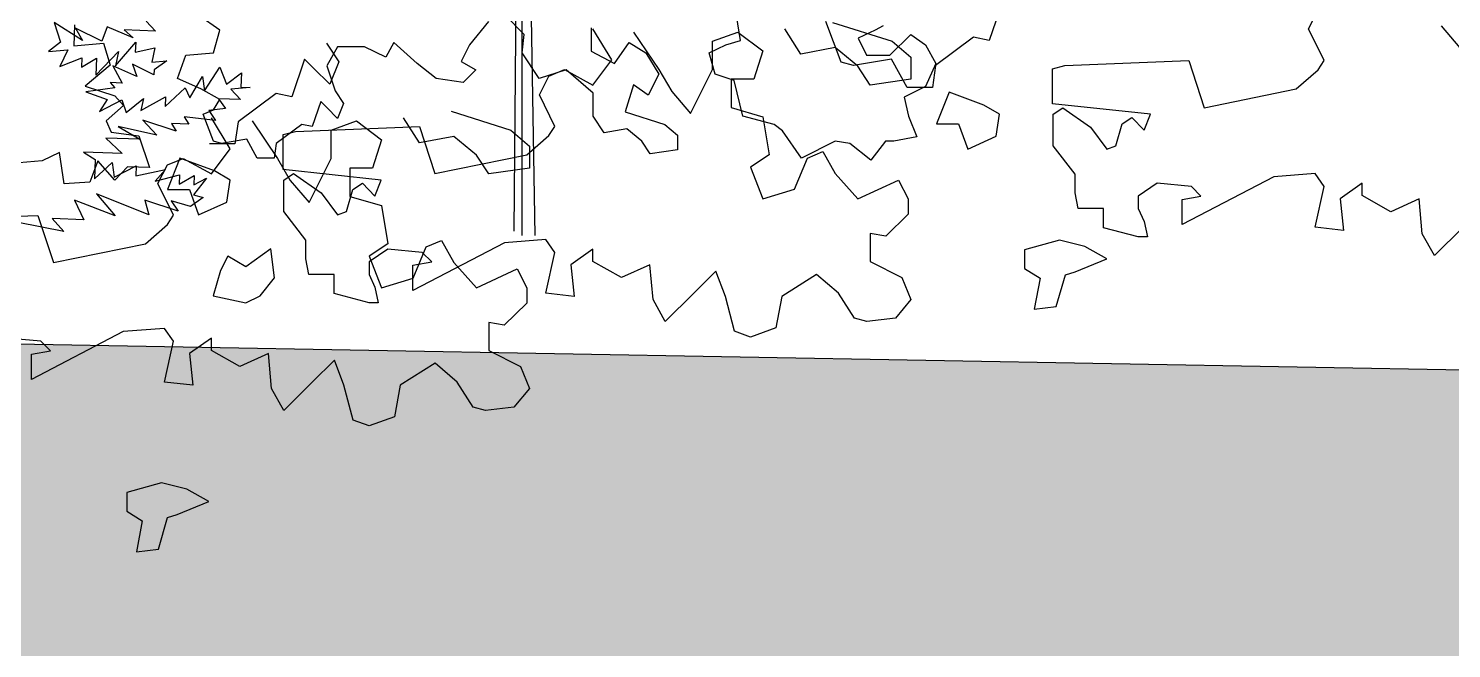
# Model space of a CAD drawing. Header units: inches. Extents: x 11.9 to 85.3, y 21.1 to 37.4.
# Drawn here: x 35.469 to 36.172, y 21.988 to 22.294 of the extents above; entities that cross this region are included whole.
import ezdxf

# ---------------------------------------------------------------- set-up
doc = ezdxf.new("R2010")
doc.units = ezdxf.units.IN
doc.header["$MEASUREMENT"] = 0
doc.layers.add('CAY', color=94, linetype='Continuous')
doc.layers.add('CAY-3', color=61, linetype='Continuous')

# ---------------------------------------------------------------- blocks, each defined once
blk = doc.blocks.new('A$C76451831')
at = {"layer": 'CAY'}
for p, q in [((2138.3, 140.1), (2140.6, 408.3)), ((2147.3, 135.4), (2147.3, 419.7)), ((2161.5, 135.4), (2156.8, 405.9))]:
    blk.add_line(p, q, dxfattribs=at)
blk.add_lwpolyline([(1733.8, 371.2), (1743.9, 360.4), (1709.5, 361.6), (1719.6, 353.1), (1691, 365), (1685, 349.3), (1656.1, 363.5), (1663.8, 350.1), (1632.7, 369.7), (1639.7, 348.2), (1626.2, 337.8), (1647.6, 339.7), (1638.8, 321.5), (1663.1, 331), (1662.7, 320.6), (1679, 330.5), (1678.3, 311.9), (1703.2, 337.8), (1700, 322), (1722.2, 348), (1721.8, 337.1), (1743.2, 341.8), (1740, 326.1), (1756.3, 327.8), (1742.4, 317.8), (1742.2, 312.4), (1718.6, 324.1), (1723.6, 310.3), (1697.2, 322.1), (1707.5, 303.2), (1694.3, 303.7), (1699.1, 298), (1667.2, 293.7), (1691, 285.2), (1682.3, 271.9), (1706.8, 284.6), (1711.8, 270.9), (1730.9, 286.1), (1727.7, 273), (1755, 287.9), (1754.6, 277.5), (1776.6, 298.1), (1781.7, 287), (1795.6, 310.5), (1797.8, 294.6), (1814.6, 320.8), (1822.1, 301.9), (1838.4, 314.5), (1837.8, 298.6), (1848.2, 298.3), (1826.8, 296.3), (1837.3, 285.1), (1813.3, 285.9), (1821.1, 275.2), (1802.5, 273.1), (1809.8, 262), (1775.5, 265.9), (1780.6, 258), (1761.6, 258.7), (1766.8, 250.4), (1730.1, 262.5), (1745.3, 245.7), (1703.1, 255.3), (1726.6, 241.3), (1689.5, 242.6), (1707.5, 225.7), (1664.9, 227.2), (1677.8, 219), (1677, 197.7), (1696.2, 215.6), (1698.4, 199.7), (1722.9, 212), (1722.5, 201.1), (1754.9, 208.2), (1743.6, 195.4), (1770.5, 202.2), (1770.2, 191.8), (1786.4, 201.6), (1786, 191.2), (1799.9, 198.4), (1785.6, 180.3), (1796.4, 177.2), (1782.5, 167.3), (1761.4, 173.5), (1769.1, 162.3), (1732.4, 174.5), (1736.8, 158), (1679.2, 181.3), (1699.6, 157), (1654.9, 174.5), (1665, 152.8), (1630.2, 154), (1643.3, 140), (1592.9, 149.9)], dxfattribs=at)
blk.add_lwpolyline([(1809, 206.5), (1770.6, 220.7), (1757.1, 185.9), (1781.3, 185.9), (1791.3, 158.2), (1822.5, 172.3), (1826.1, 196.5)], close=True, dxfattribs=at)
at = {"layer": 'CAY-3'}
for p, q in [((6416.3, 659.8), (6481.8, 639.1)), ((6173.4, 618.5), (6152.8, 652.7)), ((6197.6, 649.2), (6225.3, 607.9)), ((6284.2, 639.1), (6312, 649.2)), ((6312, 649.2), (6339.7, 628.5)), ((6381.5, 625), (6363.8, 652.7)), ((6284.2, 607.9), (6284.2, 639.1)), ((6339.7, 628.5), (6329.6, 597.3)), ((6419.3, 632.1), (6381.5, 625)), ((6444, 611.4), (6419.3, 632.1)), ((6481.8, 639.1), (6502.4, 621.4)), ((6152.8, 590.8), (6173.4, 618.5)), ((6457.6, 590.8), (6444, 611.4)), ((6502.4, 621.4), (6502.4, 597.3)), ((6093.8, 580.2), (6104.4, 600.8)), ((6104.4, 600.8), (6121.5, 607.9)), ((6121.5, 607.9), (6152.8, 590.8)), ((6225.3, 607.9), (6239.4, 583.7)), ((6260.1, 559.5), (6284.2, 607.9)), ((6304.9, 597.3), (6304.9, 566)), ((6329.6, 597.3), (6304.9, 597.3)), ((6502.4, 597.3), (6457.6, 590.8)), ((6110.9, 545.4), (6093.8, 580.2)), ((6239.4, 583.7), (6260.1, 559.5)), ((6304.9, 566), (6339.7, 556)), ((6339.7, 556), (6346.7, 514.1)), ((5825.7, 539.8), (5961.9, 545.3)), ((5961.9, 545.3), (5979, 493.4)), ((6080.2, 514.1), (6104.4, 535.3)), ((6104.4, 535.3), (6110.9, 545.4)), ((6388.6, 510.6), (6405.7, 517.6)), ((6405.7, 517.6), (6419.3, 493.4)), ((5979, 493.4), (6080.2, 514.1)), ((6346.7, 514.1), (6326.1, 500.5)), ((6374.5, 476.3), (6388.6, 510.6)), ((6326.1, 500.5), (6339.7, 465.7)), ((6419.3, 493.4), (6444, 465.7)), ((6444, 465.7), (6488.8, 486.4)), ((6488.8, 486.4), (6499.5, 465.7)), ((6339.7, 465.7), (6374.5, 476.3)), ((6499.5, 465.7), (6499.5, 448.6)), ((6499.5, 448.6), (6474.7, 424.4)), ((6457.6, 427.4), (6457.6, 396.7)), ((6474.7, 424.4), (6457.6, 427.4)), ((5964.9, 406.7), (5927.1, 410.3)), ((6055.5, 417.4), (5954.9, 364.8)), ((6100.9, 420.9), (6055.5, 417.4)), ((6110.9, 406.7), (6100.9, 420.9)), ((6152.8, 410.3), (6128.6, 393.2)), ((6152.8, 396.7), (6152.8, 410.3)), ((2675.1, 391.3), (2660.8, 350.1)), ((5954.9, 392.6), (5975.5, 396.1)), ((5954.9, 364.8), (5954.9, 392.6)), ((5975.5, 396.1), (5964.9, 406.7)), ((6100.9, 361.9), (6110.9, 406.7)), ((6128.6, 393.2), (6132.1, 358.4)), ((6184, 379), (6152.8, 396.7)), ((6215.3, 393.2), (6184, 379)), ((6218.8, 354.8), (6215.3, 393.2)), ((6457.6, 396.7), (6492.4, 379)), ((3012, 362.8), (3022.7, 383.4)), ((6287.8, 386.1), (6263.6, 361.9)), ((6298.4, 358.4), (6287.8, 386.1)), ((6398.6, 382.6), (6360.3, 358.4)), ((6422.8, 361.9), (6398.6, 382.6)), ((6492.4, 379), (6502.4, 354.8)), ((2245.7, 328.6), (2225, 362.9)), ((2453.8, 335.1), (2436.1, 362.9)), ((2498.1, 326), (2481, 370.8)), ((2488.6, 369.9), (2554, 349.3)), ((3029.1, 328), (3012, 362.8)), ((3157.7, 366.3), (3178.3, 342.1)), ((6132.1, 358.4), (6100.9, 361.9)), ((6263.6, 361.9), (6232.4, 330.6)), ((6440.5, 334.2), (6422.8, 361.9)), ((1932.1, 347.2), (1945.6, 326.5)), ((2269.8, 359.3), (2297.6, 318)), ((2356.5, 349.3), (2384.2, 359.3)), ((2356.5, 318), (2356.5, 349.3)), ((2384.2, 359.3), (2411.9, 338.7)), ((2554, 349.3), (2574.7, 331.6)), ((2643.7, 353.7), (2601.9, 322.4)), ((2660.8, 350.1), (2643.7, 353.7)), ((6232.4, 330.6), (6218.8, 354.8)), ((6308.4, 320), (6298.4, 358.4)), ((6360.3, 358.4), (6353.8, 323.6)), ((6502.4, 354.8), (6485.3, 334.2)), ((1908, 329.4), (1893.8, 288.2)), ((1917.9, 319.4), (1908, 329.4)), ((2225, 300.9), (2245.7, 328.6)), ((2411.9, 338.7), (2401.9, 307.4)), ((2491.5, 342.2), (2453.8, 335.1)), ((2516.3, 321.6), (2491.5, 342.2)), ((2553.5, 329.5), (2511.7, 322.4)), ((2570.6, 298.2), (2553.5, 329.5)), ((2574.7, 331.6), (2574.7, 307.4)), ((6454.1, 330.6), (6440.5, 334.2)), ((6485.3, 334.2), (6454.1, 330.6)), ((1935.6, 301.8), (1917.9, 319.4)), ((1945.6, 326.5), (1935.6, 301.8)), ((2176.7, 310.9), (2193.8, 318)), ((2193.8, 318), (2225, 300.9)), ((2297.6, 318), (2311.7, 293.8)), ((2332.3, 269.7), (2356.5, 318)), ((2511.7, 322.4), (2498.1, 326)), ((2529.9, 300.9), (2516.3, 321.6)), ((2601.9, 322.4), (2598.3, 298.2)), ((2730.4, 318.9), (2744, 322.4)), ((2730.4, 280.5), (2730.4, 318.9)), ((2744, 322.4), (2880.2, 328)), ((2880.2, 328), (2897.3, 276)), ((2998.5, 296.7), (3022.7, 317.9)), ((3022.7, 317.9), (3029.1, 328)), ((6326.1, 313.5), (6308.4, 320)), ((6353.8, 323.6), (6326.1, 313.5)), ((2166.1, 290.3), (2176.7, 310.9)), ((2377.2, 307.4), (2377.2, 276.1)), ((2401.9, 307.4), (2377.2, 307.4)), ((2574.7, 307.4), (2529.9, 300.9)), ((2598.3, 298.2), (2570.6, 298.2)), ((1876.7, 291.7), (1834.8, 260.5)), ((1893.8, 288.2), (1876.7, 291.7)), ((2183.2, 255.5), (2166.1, 290.3)), ((2311.7, 293.8), (2332.3, 269.7)), ((2897.3, 276), (2998.5, 296.7)), ((2377.2, 276.1), (2411.9, 266.1)), ((2411.9, 266.1), (2419, 224.2)), ((2838.3, 269), (2730.4, 280.5)), ((2731, 269), (2741.6, 276)), ((2731, 234.2), (2731, 269)), ((2741.6, 276), (2772.3, 254.8)), ((2831.2, 251.3), (2838.3, 269)), ((1834.8, 260.5), (1831.3, 236.3)), ((1898, 249.9), (2034.2, 255.5)), ((2034.2, 255.5), (2051.3, 203.6)), ((2176.7, 245.5), (2183.2, 255.5)), ((2772.3, 254.8), (2790, 230.6)), ((2800, 234.2), (2807.1, 258.3)), ((2807.1, 258.3), (2817.7, 265.4)), ((2817.7, 265.4), (2831.2, 251.3)), ((1831.3, 236.3), (1803.5, 236.3)), ((1884.4, 246.4), (1898, 249.9)), ((1884.4, 208.1), (1884.4, 246.4)), ((2152.5, 224.2), (2176.7, 245.5)), ((2051.3, 203.6), (2152.5, 224.2)), ((2419, 224.2), (2398.4, 210.7)), ((2446.7, 186.5), (2460.9, 220.7)), ((2460.9, 220.7), (2478, 227.8)), ((2478, 227.8), (2491.5, 203.6)), ((2755.2, 202.9), (2731, 234.2)), ((2790, 230.6), (2800, 234.2)), ((1992.3, 196.5), (1884.4, 208.1)), ((1885, 196.5), (1895.6, 203.6)), ((1895.6, 203.6), (1926.3, 182.3)), ((2398.4, 210.7), (2411.9, 175.9)), ((2491.5, 203.6), (2516.3, 175.9)), ((3019.1, 203.5), (2973.7, 200)), ((3029.1, 189.3), (3019.1, 203.5)), ((1885, 161.7), (1885, 196.5)), ((1961.1, 185.9), (1971.7, 193)), ((1971.7, 193), (1985.3, 178.8)), ((1985.3, 178.8), (1992.3, 196.5)), ((2516.3, 175.9), (2561.1, 196.5)), ((2561.1, 196.5), (2571.7, 175.9)), ((2755.2, 182.3), (2755.2, 202.9)), ((2845.4, 192.9), (2824.7, 178.7)), ((2883.1, 189.3), (2845.4, 192.9)), ((2973.7, 200), (2873.1, 147.5)), ((2893.7, 178.7), (2883.1, 189.3)), ((3019.1, 144.5), (3029.1, 189.3)), ((3071, 192.9), (3046.8, 175.8)), ((3071, 179.3), (3071, 192.9)), ((1926.3, 182.3), (1944, 158.2)), ((1954, 161.7), (1961.1, 185.9)), ((2411.9, 175.9), (2446.7, 186.5)), ((2571.7, 175.9), (2571.7, 158.8)), ((2758.7, 165.1), (2755.2, 182.3)), ((2824.7, 178.7), (2824.7, 165.1)), ((2873.1, 175.2), (2893.7, 178.7)), ((2873.1, 147.5), (2873.1, 175.2)), ((3046.8, 175.8), (3050.4, 141)), ((3102.3, 161.6), (3071, 179.3)), ((3133.5, 175.8), (3102.3, 161.6)), ((3137, 137.4), (3133.5, 175.8)), ((1909.2, 130.4), (1885, 161.7)), ((1944, 158.2), (1954, 161.7)), ((2571.7, 158.8), (2547, 134.6)), ((2786.4, 165.1), (2758.7, 165.1)), ((2786.4, 143.9), (2786.4, 165.1)), ((2824.7, 165.1), (2831.2, 151)), ((2824.7, 133.9), (2786.4, 143.9)), ((2831.2, 151), (2834.8, 133.9)), ((3050.4, 141), (3019.1, 144.5)), ((3181.9, 144.5), (3150.6, 113.3)), ((1909.2, 109.8), (1909.2, 130.4)), ((2127.7, 127.5), (2027.1, 75)), ((2173.1, 131), (2127.7, 127.5)), ((2183.2, 116.9), (2173.1, 131)), ((2529.9, 137.5), (2529.9, 106.9)), ((2547, 134.6), (2529.9, 137.5)), ((2834.8, 133.9), (2824.7, 133.9)), ((3150.6, 113.3), (3137, 137.4)), ((1912.7, 92.7), (1909.2, 109.8)), ((1999.4, 120.4), (1978.8, 106.3)), ((2037.1, 116.9), (1999.4, 120.4)), ((2047.8, 106.3), (2037.1, 116.9)), ((2173.1, 72.1), (2183.2, 116.9)), ((2225, 120.4), (2200.9, 103.3)), ((2225, 106.9), (2225, 120.4)), ((1978.8, 106.3), (1978.8, 92.7)), ((2027.1, 102.7), (2047.8, 106.3)), ((2027.1, 75), (2027.1, 102.7)), ((2200.9, 103.3), (2204.4, 68.5)), ((2256.3, 89.2), (2225, 106.9)), ((2287.5, 103.3), (2256.3, 89.2)), ((2291.1, 65), (2287.5, 103.3)), ((2360.1, 96.2), (2335.9, 72.1)), ((2370.7, 68.5), (2360.1, 96.2)), ((2529.9, 106.9), (2564.7, 89.2)), ((1940.4, 92.7), (1912.7, 92.7)), ((1940.4, 71.5), (1940.4, 92.7)), ((1978.8, 92.7), (1985.3, 78.5)), ((1985.3, 78.5), (1988.8, 61.4)), ((2470.9, 92.7), (2432.6, 68.5)), ((2495.1, 72.1), (2470.9, 92.7)), ((2564.7, 89.2), (2574.7, 65)), ((1978.8, 61.4), (1940.4, 71.5)), ((2204.4, 68.5), (2173.1, 72.1)), ((2304.6, 40.8), (2291.1, 65)), ((2335.9, 72.1), (2304.6, 40.8)), ((2380.7, 30.2), (2370.7, 68.5)), ((2432.6, 68.5), (2426.1, 33.7)), ((2512.8, 44.3), (2495.1, 72.1)), ((2574.7, 65), (2557.6, 44.3)), ((1988.8, 61.4), (1978.8, 61.4)), ((2426.1, 33.7), (2398.4, 23.7)), ((2526.3, 40.8), (2512.8, 44.3)), ((2557.6, 44.3), (2526.3, 40.8)), ((2398.4, 23.7), (2380.7, 30.2))]:
    blk.add_line(p, q, dxfattribs=at)
for points in [[(6891.4, 753.8), (6882.4, 749.1), (6863.9, 740.1), (6872.9, 721.6), (6898.5, 721.6), (6921.7, 744.4), (6937.8, 733), (6949.2, 712.2), (6937.8, 687), (6914.6, 675.2), (6919.3, 654.4), (6928.4, 631.5), (6903.2, 626.8), (6893.8, 626.8), (6877.7, 606), (6854.5, 624.5), (6838.4, 626.8), (6801.4, 608.3), (6780.6, 638.2), (6771.5, 645.3), (6736.9, 654.4), (6727.5, 693.7), (6706.7, 700.8), (6700, 724), (6718.5, 733), (6734.6, 737.7), (6729.9, 765.3)], [(6570.3, 751.5), (6570.3, 725.9), (6595.8, 712.2), (6611.9, 735.4), (6630.4, 724), (6644.6, 700.8), (6632.8, 677.6), (6616.7, 689), (6607.6, 659.1), (6651.2, 645.3), (6665, 633.5), (6665, 617.4), (6635.1, 613.1), (6626.1, 626.8), (6609.6, 640.6), (6584.4, 635.9), (6572.6, 654.4), (6572.6, 679.9), (6542.8, 705.5), (6512.9, 696), (6494.4, 724), (6496.4, 744.4), (6475.9, 765.3)], [(6457.5, 758.6), (6436.6, 733), (6427.2, 714.5), (6443.3, 705.5), (6429.6, 691.3), (6399.7, 696), (6378.8, 712.2), (6353.3, 735.4), (6344.3, 719.2), (6321.1, 730.6), (6291.2, 730.6), (6279.4, 709.8), (6288.8, 682.3), (6297.9, 668.5), (6291.2, 652), (6279.4, 663.8), (6272.8, 670.4), (6263.3, 643), (6251.9, 645.3), (6224, 624.5), (6221.6, 608.3), (6203.1, 608.3), (6191.7, 629.2), (6163.8, 624.5), (6154.8, 626.8), (6143.4, 656.7), (6154.8, 661.4), (6161.9, 672.8), (6141, 684.6), (6115.5, 696), (6124.5, 721.6), (6154.8, 724), (6161.9, 749.1), (6138.7, 765.3)], [(6002.2, 754.9), (6001.2, 731.7), (6033.9, 734.9), (6041.3, 710.6), (6013.8, 687.4), (6046.5, 676.9), (6056, 666.3), (6037, 649.4), (6042.3, 636.8), (6072.9, 632.6), (6084.5, 597.8), (6060.2, 598.8), (6046.5, 584), (6027.6, 605.1), (6019.1, 581.9), (5990.6, 579.8), (5985.4, 614.6), (5966.4, 605.1), (5941.1, 603)]]:
    blk.add_lwpolyline(points, dxfattribs=at)
for points in [[(6222, 476.6), (6218.1, 508.3), (6190.4, 488.5), (6170.6, 500.4), (6162.6, 484.6), (6154.7, 456.8), (6190.4, 448.9), (6206.2, 456.8)], [(2654.9, 279), (2616.6, 293.2), (2603, 258.3), (2627.2, 258.3), (2637.2, 230.6), (2668.5, 244.8), (2672, 269)], [(6125.5, 244), (6097.8, 251.1), (6059.5, 240.5), (6059.5, 219.9), (6076.6, 209.2), (6070.1, 175), (6094.3, 178), (6104.3, 212.8), (6114.9, 216.3), (6149.7, 230.5)], [(2765.8, 123.3), (2738.1, 130.3), (2699.7, 119.7), (2699.7, 99.1), (2716.8, 88.5), (2710.4, 54.3), (2734.5, 57.2), (2744.6, 92), (2755.2, 95.5), (2790, 109.7)]]:
    blk.add_lwpolyline(points, close=True, dxfattribs=at)

msp = doc.modelspace()

# ---------------------------------------------------------------- hatches: boundary and pattern name
at = {"true_color": 0x000000}
h = msp.add_hatch(color=18, dxfattribs=at)
h.dxf.hatch_style = 1
h.paths.add_polyline_path([(70.51978, 21.54651), (69.24363, 22.3819), (69.24363, 24.06333), (69.11663, 24.06333), (69.11663, 22.25961), (70.25366, 21.51914), (12.49661, 22.54745), (12.49661, 21.9488), (70.51978, 21.1086)])

# ---------------------------------------------------------------- linework, layer by layer
msp.add_lwpolyline([(12.49661, 22.54745), (70.25366, 21.51914), (69.11663, 22.25961), (69.11663, 24.06333), (67.06144, 24.06333), (69.24363, 24.06333), (69.24363, 22.3819), (70.51978, 21.54651), (70.51978, 21.1086), (12.49661, 21.9488)], close=True)

# ---------------------------------------------------------------- block references
at = {"layer": 'CAY', "xscale": 0.0004489089019145984, "yscale": 0.0004489089019145984, "zscale": 0.0004489089019145984}
for p in [(34.74897, 22.13133), (32.7975, 21.9573)]:
    msp.add_blockref('A$C76451831', p, dxfattribs=at)

doc.saveas('drawing.dxf')
